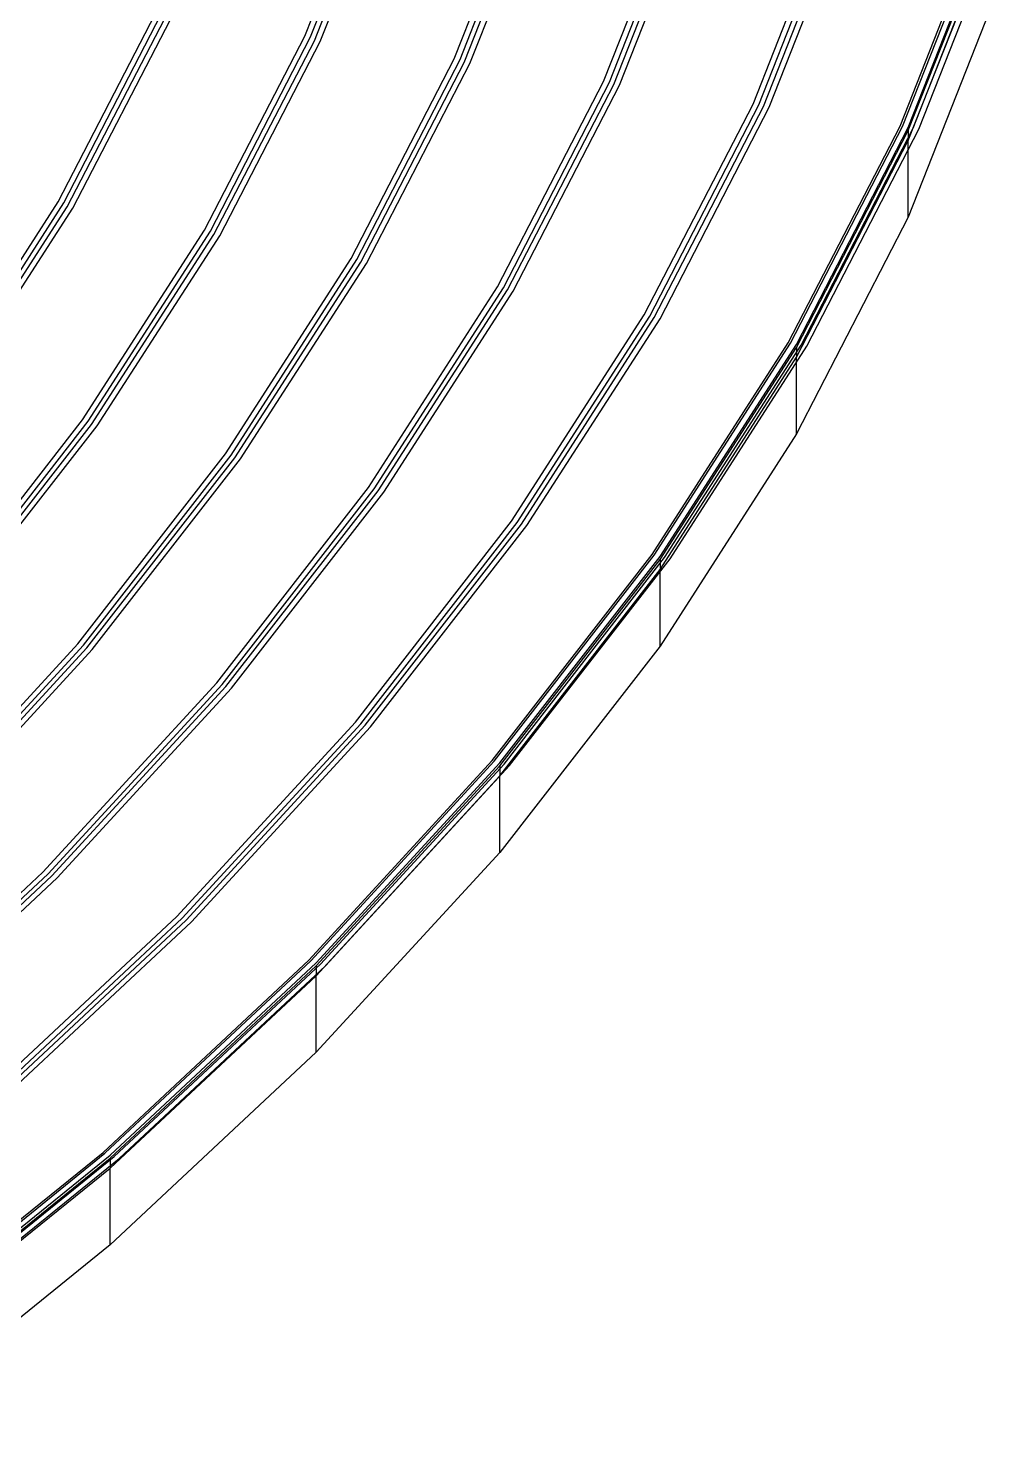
# Model space of a CAD drawing. Header units: centimetres. Extents: x -292707 to 138715, y -53922 to 66277.
# Drawn here: x 96681 to 97485, y -19397 to -18245 of the extents above; entities that cross this region are included whole.
import ezdxf

# ---------------------------------------------------------------- set-up
doc = ezdxf.new("R2010")
doc.units = ezdxf.units.CM
doc.layers.add('A-ALINE-7', color=119, linetype='Continuous')

# ---------------------------------------------------------------- blocks, each defined once
blk = doc.blocks.new('A$Cbf84a4b9')
at = {"layer": 'A-ALINE-7'}
for p, q in [((15664.1, 2251.5), (15728, 2413.8)), ((15668.9, 2250.8), (15732.9, 2413.3)), ((15672, 2247.7), (15736.2, 2410)), ((15676.8, 2247), (15741.1, 2409.5)), ((15787, 2232.9), (15852.8, 2399.9)), ((15791.8, 2232.1), (15857.7, 2399.3)), ((15795.1, 2229.7), (15861.2, 2396.8)), ((15799.9, 2229), (15866.1, 2396.3)), ((15909.9, 2214.2), (15977.6, 2386)), ((15914.7, 2213.5), (15982.5, 2385.4)), ((15918.2, 2211.7), (15986.1, 2383.6)), ((15923, 2211), (15991, 2383.1)), ((16032.8, 2195.6), (16102.3, 2372.1)), ((16037.6, 2194.9), (16107.2, 2371.5)), ((16041.3, 2193.7), (16111, 2370.4)), ((16046.2, 2193), (16115.9, 2369.9)), ((16153.8, 2177.3), (16225.1, 2358.4)), ((16155.7, 2177), (16227.1, 2358.2)), ((16160.5, 2176.2), (16232, 2357.6)), ((16160.5, 2173.8), (16232, 2355.2)), ((16164.4, 2175.7), (16236, 2357.3)), ((16169.3, 2175), (16240.9, 2356.7)), ((16160.5, 2165.6), (16232, 2347)), ((16232, 2283.9), (16160.5, 2102.6)), ((15461.2, 2115.2), (15541.2, 2270.1)), ((15465.9, 2114.3), (15546, 2269.4)), ((15468.6, 2111), (15548.9, 2265.8)), ((15473.3, 2110.1), (15553.7, 2265.1)), ((15581.7, 2092), (15664.1, 2251.5)), ((15586.5, 2091), (15668.9, 2250.8)), ((15589.3, 2088.2), (15672, 2247.7)), ((15594.1, 2087.3), (15676.8, 2247)), ((15702.2, 2068.7), (15787, 2232.9)), ((15707, 2067.8), (15791.8, 2232.1)), ((15710.1, 2065.5), (15795.1, 2229.7)), ((15714.8, 2064.6), (15799.9, 2229)), ((15822.7, 2045.4), (15909.9, 2214.2)), ((15827.5, 2044.5), (15914.7, 2213.5)), ((15830.8, 2042.7), (15918.2, 2211.7)), ((15835.6, 2041.8), (15923, 2211)), ((15943.2, 2022.2), (16032.8, 2195.6)), ((15948, 2021.2), (16037.6, 2194.9)), ((15951.6, 2020), (16041.3, 2193.7)), ((15956.3, 2019.1), (16046.2, 2193)), ((16061.8, 1999.3), (16153.8, 2177.3)), ((16063.7, 1998.9), (16155.7, 2177)), ((16068.5, 1998), (16160.5, 2176.2)), ((16068.5, 1995.5), (16160.5, 2173.8)), ((16068.5, 1987.4), (16160.5, 2165.6)), ((16072.3, 1997.3), (16164.4, 2175.7)), ((16077.1, 1996.4), (16169.3, 2175)), ((16160.5, 2173.8), (16160.5, 2165.6)), ((16160.5, 2102.6), (16160.5, 2165.6)), ((15363.7, 1963.7), (15461.2, 2115.2)), ((15368.3, 1962.6), (15465.9, 2114.3)), ((15370.8, 1959.6), (15468.6, 2111)), ((15375.5, 1958.5), (15473.3, 2110.1)), ((16160.5, 2102.6), (16068.5, 1924.3)), ((15481.3, 1935.9), (15581.7, 2092)), ((15485.9, 1934.8), (15586.5, 2091)), ((15488.7, 1932.2), (15589.3, 2088.2)), ((15493.3, 1931.1), (15594.1, 2087.3)), ((15598.9, 1908.1), (15702.2, 2068.7)), ((15603.5, 1907), (15707, 2067.8)), ((15606.5, 1904.8), (15710.1, 2065.5)), ((15611.1, 1903.8), (15714.8, 2064.6)), ((15716.5, 1880.3), (15822.7, 2045.4)), ((15721.1, 1879.2), (15827.5, 2044.5)), ((15724.3, 1877.5), (15830.8, 2042.7)), ((15729, 1876.4), (15835.6, 2041.8)), ((15834.1, 1852.5), (15943.2, 2022.2)), ((15838.7, 1851.4), (15948, 2021.2)), ((15842.2, 1850.1), (15951.6, 2020)), ((15846.8, 1849), (15956.3, 2019.1)), ((15949.8, 1825.1), (16061.8, 1999.3)), ((15951.6, 1824.7), (16063.7, 1998.9)), ((15956.3, 1823.6), (16068.5, 1998)), ((15956.3, 1821.2), (16068.5, 1995.5)), ((15960, 1822.8), (16072.3, 1997.3)), ((15964.6, 1821.7), (16077.1, 1996.4)), ((16068.5, 1995.5), (16068.5, 1987.4)), ((15956.3, 1813), (16068.5, 1987.4)), ((16068.5, 1924.3), (16068.5, 1987.4)), ((15363.3, 1784.1), (15481.3, 1935.9)), ((15367.8, 1782.8), (15485.9, 1934.8)), ((15370.4, 1780.3), (15488.7, 1932.2)), ((15374.9, 1779.1), (15493.3, 1931.1)), ((16068.5, 1924.3), (15956.3, 1749.9)), ((15477.4, 1751.8), (15598.9, 1908.1)), ((15481.9, 1750.6), (15603.5, 1907)), ((15484.8, 1748.5), (15606.5, 1904.8)), ((15489.3, 1747.2), (15611.1, 1903.8)), ((15591.6, 1719.6), (15716.5, 1880.3)), ((15596.1, 1718.3), (15721.1, 1879.2)), ((15599.2, 1716.6), (15724.3, 1877.5)), ((15603.7, 1715.4), (15729, 1876.4)), ((15705.7, 1687.4), (15834.1, 1852.5)), ((15710.2, 1686.1), (15838.7, 1851.4)), ((15713.6, 1684.8), (15842.2, 1850.1)), ((15718.1, 1683.5), (15846.8, 1849)), ((15818.1, 1655.7), (15949.8, 1825.1)), ((15819.9, 1655.2), (15951.6, 1824.7)), ((15824.4, 1653.9), (15956.3, 1823.6)), ((15824.4, 1651.4), (15956.3, 1821.2)), ((15828, 1652.9), (15960, 1822.8)), ((15832.5, 1651.6), (15964.6, 1821.7)), ((15956.3, 1821.2), (15956.3, 1813)), ((15824.4, 1643.3), (15956.3, 1813)), ((15956.3, 1749.9), (15956.3, 1813)), ((15338.4, 1600.5), (15477.4, 1751.8)), ((15342.7, 1599.1), (15481.9, 1750.6)), ((15345.6, 1597.1), (15484.8, 1748.5)), ((15349.9, 1595.7), (15489.3, 1747.2)), ((15956.3, 1749.9), (15824.4, 1580.2)), ((15448.6, 1564), (15591.6, 1719.6)), ((15452.9, 1562.6), (15596.1, 1718.3)), ((15456, 1560.9), (15599.2, 1716.6)), ((15460.3, 1559.4), (15603.7, 1715.4)), ((15558.8, 1527.5), (15705.7, 1687.4)), ((15563.1, 1526.1), (15710.2, 1686.1)), ((15566.4, 1524.6), (15713.6, 1684.8)), ((15570.8, 1523.2), (15718.1, 1683.5)), ((15667.3, 1491.6), (15818.1, 1655.7)), ((15669, 1491), (15819.9, 1655.2)), ((15673.4, 1489.6), (15824.4, 1653.9)), ((15673.4, 1487.1), (15824.4, 1651.4)), ((15676.9, 1488.4), (15828, 1652.9)), ((15681.2, 1487), (15832.5, 1651.6)), ((15824.4, 1651.4), (15824.4, 1643.3)), ((15673.4, 1478.9), (15824.4, 1643.3)), ((15824.4, 1580.2), (15824.4, 1643.3)), ((15824.4, 1580.2), (15673.4, 1415.9)), ((15288.1, 1414.2), (15448.6, 1564)), ((15292.3, 1412.6), (15452.9, 1562.6)), ((15295.3, 1410.9), (15456, 1560.9)), ((15299.5, 1409.3), (15460.3, 1559.4)), ((15393.9, 1373.6), (15558.8, 1527.5)), ((15398.1, 1372), (15563.1, 1526.1)), ((15401.3, 1370.5), (15566.4, 1524.6)), ((15405.5, 1368.9), (15570.8, 1523.2)), ((15498.1, 1333.6), (15667.3, 1491.6)), ((15499.7, 1332.9), (15669, 1491)), ((15503.9, 1331.3), (15673.4, 1489.6)), ((15503.9, 1328.9), (15673.4, 1487.1)), ((15507.3, 1330.1), (15676.9, 1488.4)), ((15511.4, 1328.5), (15681.2, 1487)), ((15673.4, 1487.1), (15673.4, 1478.9)), ((15503.9, 1320.7), (15673.4, 1478.9)), ((15673.4, 1415.9), (15673.4, 1478.9)), ((15673.4, 1415.9), (15503.9, 1257.6)), ((15311.2, 1182.4), (15498.1, 1333.6)), ((15312.8, 1181.7), (15499.7, 1332.9)), ((15316.7, 1179.9), (15503.9, 1331.3)), ((15316.7, 1177.5), (15503.9, 1328.9)), ((15319.9, 1178.5), (15507.3, 1330.1)), ((15323.9, 1176.8), (15511.4, 1328.5)), ((15503.9, 1328.9), (15503.9, 1320.7)), ((15316.7, 1169.3), (15503.9, 1320.7)), ((15503.9, 1257.6), (15503.9, 1320.7)), ((15503.9, 1257.6), (15316.7, 1106.2))]:
    blk.add_line(p, q, dxfattribs=at)

msp = doc.modelspace()

# ---------------------------------------------------------------- block references
at = {"ltscale": 5}
msp.add_blockref('A$Cbf84a4b9', (81244.2, -20503.6), dxfattribs=at)

doc.saveas('drawing.dxf')
